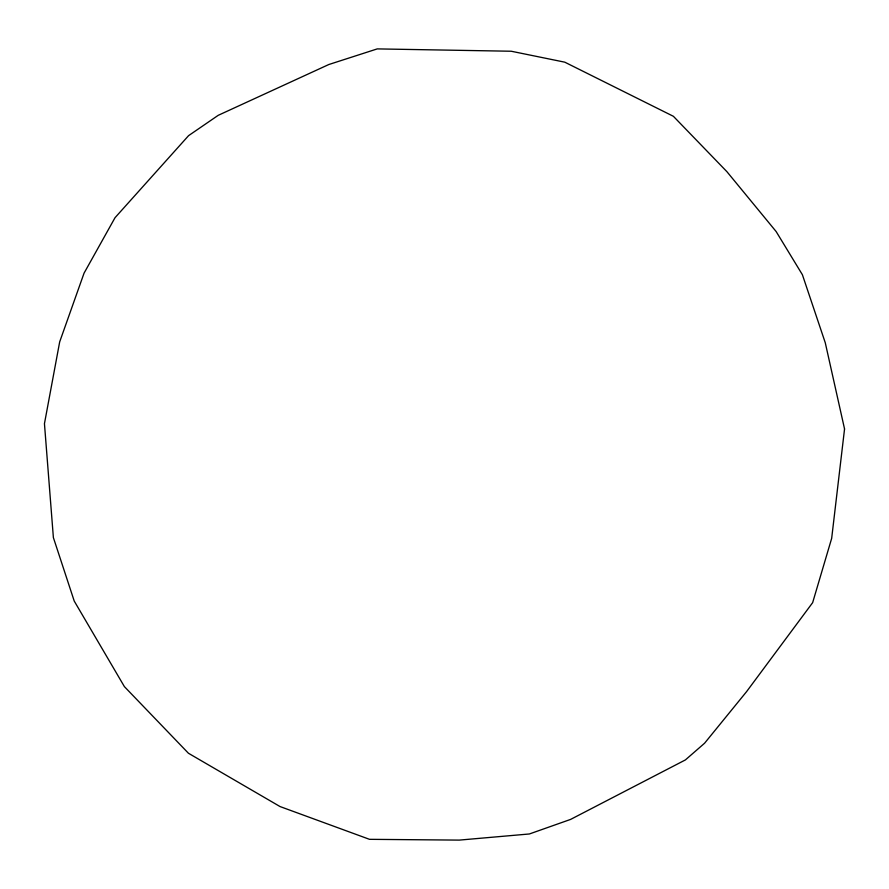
<?xml version="1.0" encoding="UTF-8"?>
<svg xmlns="http://www.w3.org/2000/svg" width="889" height="889" viewBox="0 0 889 889"><rect width="100%" height="100%" fill="white"/><g stroke="black" fill="none" stroke-linecap="round" stroke-linejoin="round"><path stroke-width="1.33" d="M844.55 428.965L831.671 538.356L812.646 602.653L746.549 691.675L704.577 743.226L685.386 759.928L570.627 819.402L529.388 833.971L459.28 840.105L369.513 839.327L280.046 806.556L188.424 753.239L124.382 686.597L74.231 601.064L53.384 537.612L44.45 423.664L59.685 341.865L84.055 273.156L115.014 217.716L188.568 135.661L218.238 115.314L328.786 64.53L377.258 48.895L511.253 51.24L564.782 62.174L673.395 116.303L726.891 171.655L776.141 231.551L802.4 274.734L825.27 342.754L844.55 428.965"/></g></svg>
